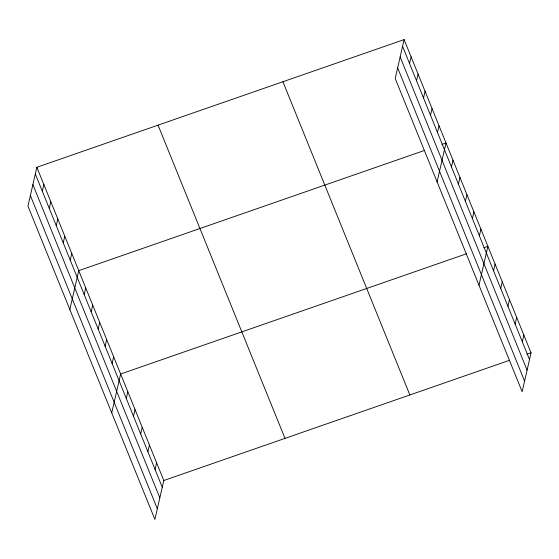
<?xml version="1.0" encoding="UTF-8"?>
<svg xmlns="http://www.w3.org/2000/svg" width="559" height="559" viewBox="0 0 559 559"><rect width="100%" height="100%" fill="white"/><g stroke="black" fill="none" stroke-linecap="round" stroke-linejoin="round"><path stroke-width="0.84" d="M36.859 167.281L27.95 206.166L154.892 519.395L163.794 480.509L36.859 167.281L404.108 39.605L531.05 352.834L522.141 391.719L395.206 78.491L404.108 39.605M42.302 191.22L43.84 184.512M49.283 208.444L50.82 201.736M56.263 225.675L57.801 218.967M63.244 242.899L64.781 236.191M70.231 260.124L71.762 253.423M69.84 309.532L78.749 270.647L424.567 150.42M84.192 294.579L85.73 287.871M91.173 311.81L92.71 305.102M98.153 329.034L99.691 322.326M105.134 346.266L106.671 339.558M112.114 363.49L113.652 356.782M111.73 412.898L120.632 374.013L466.458 253.786M126.292 398.469L127.829 391.761M133.489 416.217L135.019 409.509M140.679 433.966L142.217 427.258M147.869 451.721L149.407 445.013M155.067 469.469L156.604 462.761M409.558 63.537L411.096 56.829M416.539 80.769L418.076 74.061M423.519 97.993L425.057 91.285M430.5 115.224L432.037 108.516M437.48 132.448L439.018 125.74M437.096 181.857L445.998 142.971L441.876 144.404M451.448 166.903L452.986 160.195M458.429 184.135L459.966 177.427M465.409 201.359L466.947 194.651M472.39 218.59L473.927 211.882M479.37 235.814L480.908 229.106M478.986 285.223L487.888 246.337L483.766 247.77M493.548 270.794L495.085 264.086M500.738 288.542L502.275 281.834M507.935 306.29L509.473 299.582M515.125 324.038L516.663 317.33M522.323 341.787L523.86 335.079M163.794 480.509L509.612 360.282M526.927 354.266L531.05 352.834M402.578 46.313L529.513 359.542M400.146 56.934L527.081 370.156M397.638 67.87L524.573 381.098M282.917 81.74L409.859 394.961M158.05 125.146L284.992 438.375M35.322 173.989L162.257 487.217M32.89 184.61L159.825 497.838M30.382 195.552L157.324 508.774"/></g></svg>
